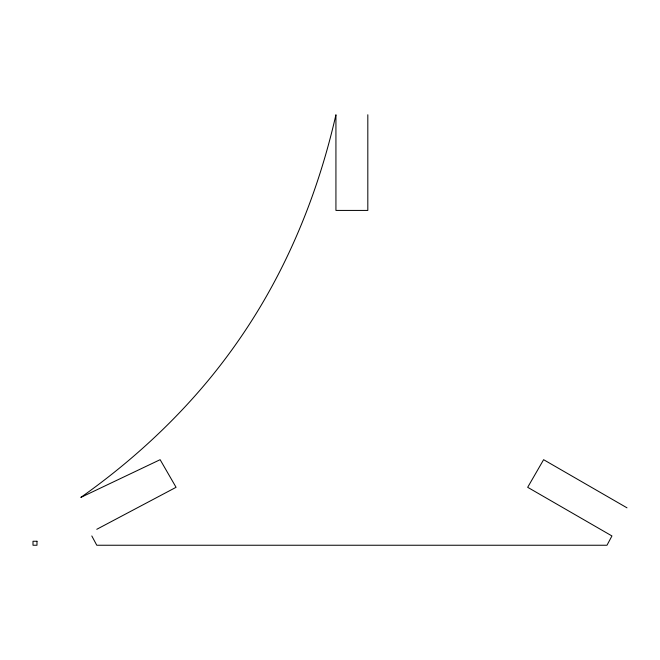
<?xml version="1.0" encoding="UTF-8"?>
<svg xmlns="http://www.w3.org/2000/svg" width="660" height="660" viewBox="0 0 660 660"><rect width="100%" height="100%" fill="white"/><g stroke="black" fill="none" stroke-linecap="round" stroke-linejoin="round"><path stroke-width="0.99" d="M96.772 529.295L176.071 487.303L160.132 459.69L80.834 497.409C129.112 463.295 173.233 423.192 210.713 377.421A597.878 597.878 0 0 0 260.254 306.842C295.738 247.475 320.636 182.135 335.932 114.757L335.932 210.424L367.818 210.424L367.818 114.757M627 507.829L543.617 459.69L527.678 487.303L611.944 535.953L606.977 545.242L96.772 545.242L91.806 535.953M36.985 541.258L33 541.258L33 545.242L36.985 545.242L36.985 541.258"/></g></svg>
